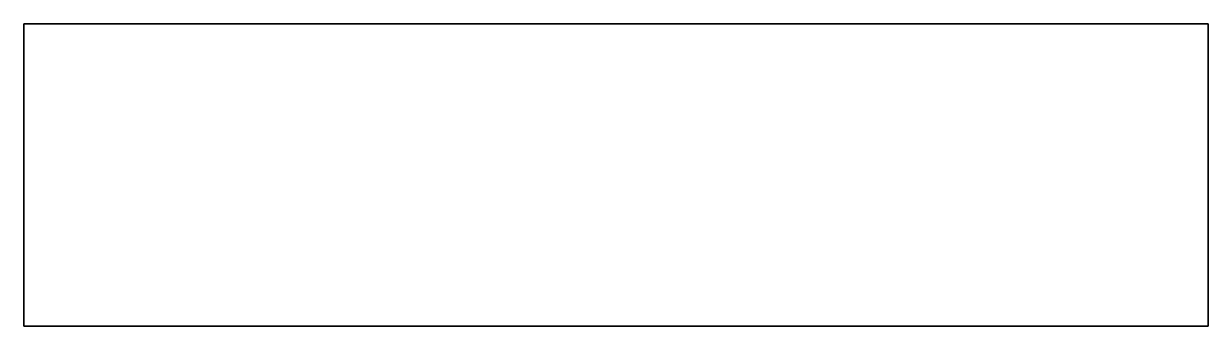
# Model space of a CAD drawing. Header units: millimetres. Extents: x -28 to 163, y -137 to -88.
import ezdxf

# ---------------------------------------------------------------- set-up
doc = ezdxf.new("R2010")
doc.units = ezdxf.units.MM
doc.layers.get('0').update_dxf_attribs({"linetype": 'CONTINUOUS'})

msp = doc.modelspace()

# ---------------------------------------------------------------- linework, layer by layer
for points in [[(-28.5, -88.28), (163, -88.28), (163, -137.25), (-28.5, -137.25)], [(-28.5, -137.25), (163, -137.25), (163, -88.28), (-28.5, -88.28)]]:
    msp.add_lwpolyline(points, close=True)

doc.saveas('drawing.dxf')
